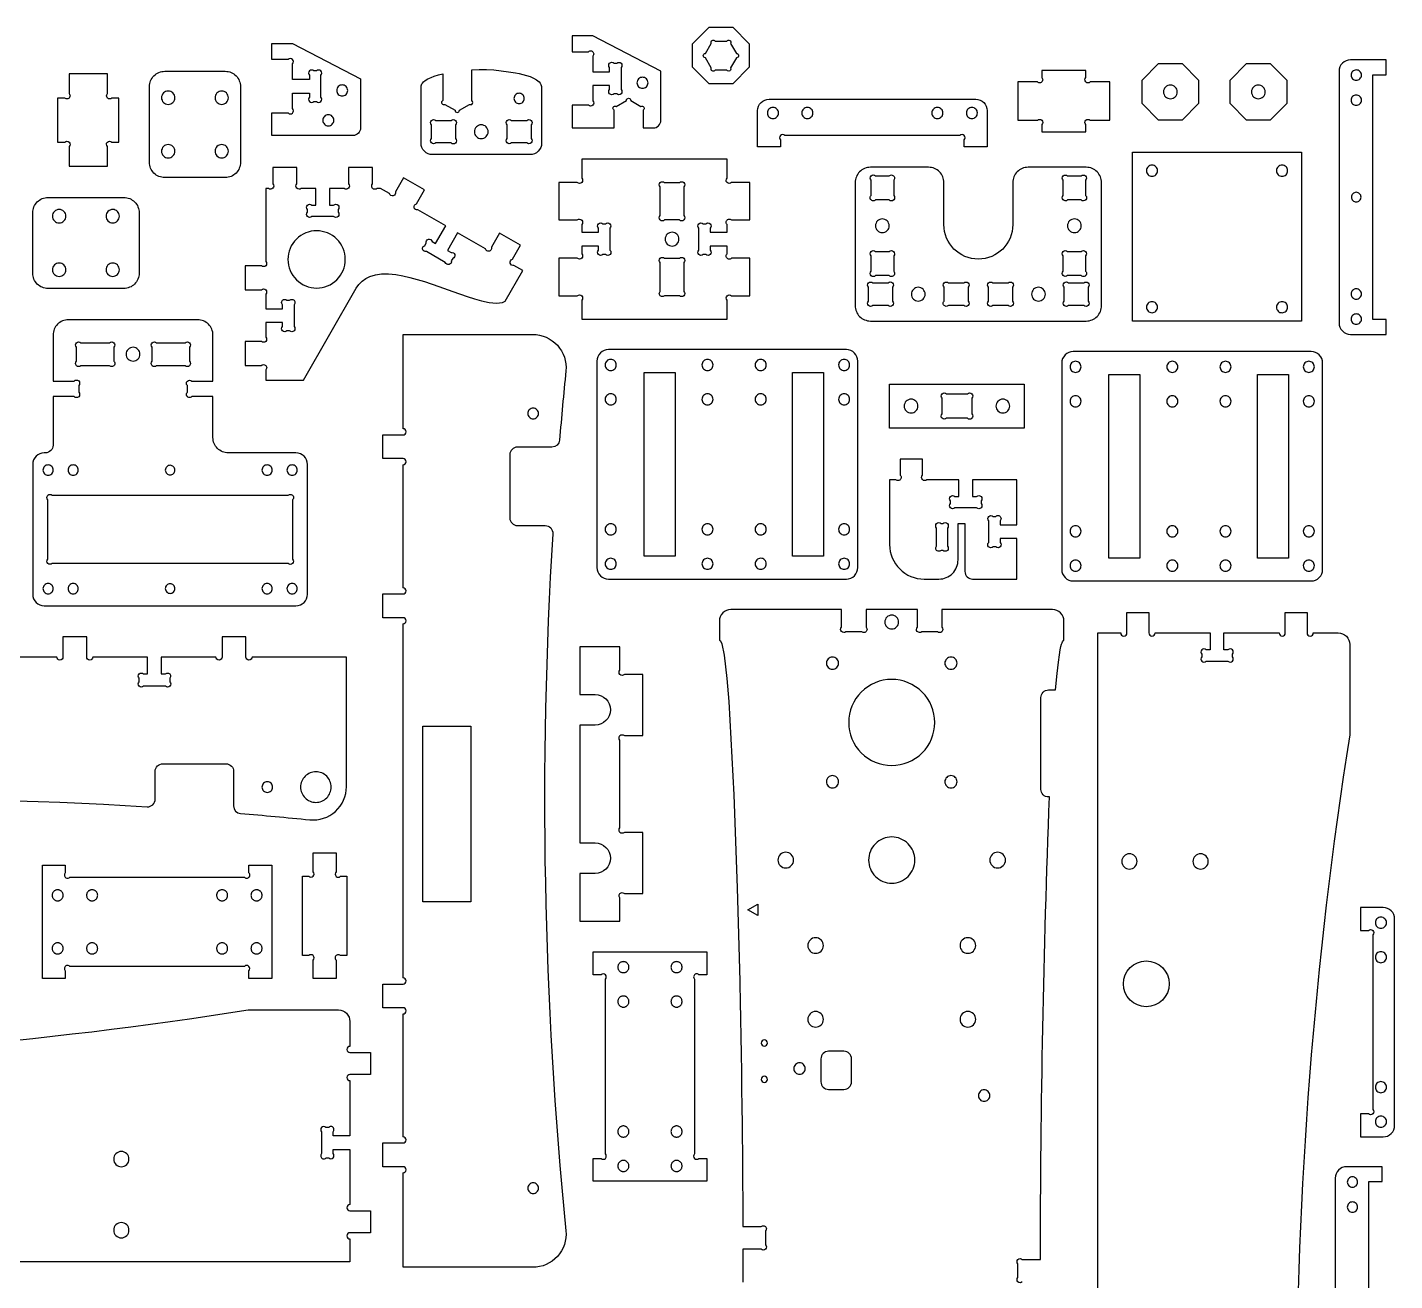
# Model space of a CAD drawing. Extents: x 0.3 to 37.3, y 0.3 to 23.3.
# Drawn here: x 21.72 to 35.79, y 10.03 to 22.93 of the extents above; entities that cross this region are included whole.
import ezdxf

# ---------------------------------------------------------------- set-up
doc = ezdxf.new("R2010")
doc.units = 0
doc.header["$MEASUREMENT"] = 0
doc.layers.get('0').update_dxf_attribs({"linetype": 'CONTINUOUS'})
doc.layers.add('LAYER_1', color=18, linetype='CONTINUOUS')

msp = doc.modelspace()

# ---------------------------------------------------------------- linework, layer by layer
at = {"color": 0}
msp.add_lwpolyline([(24.899, 14.431), (24.899, 14.234, 1), (24.945, 14.189), (25.01, 14.189), (25.01, 13.372), (24.945, 13.372, 1), (24.899, 13.327), (24.899, 13.136), (24.663, 13.136), (24.663, 13.327, 1), (24.618, 13.372), (24.553, 13.372), (24.553, 14.189), (24.618, 14.189, 1), (24.663, 14.234), (24.663, 14.431)], format="xyb", close=True, dxfattribs=at)
msp.add_circle((33.238, 13.082), 0.236)
at = {"layer": 'LAYER_1', "color": 0}
for points in [[(28.163, 21.895, 0.414214), (28.242, 21.974), (28.242, 22.478), (27.541, 22.844), (27.328, 22.844), (27.328, 22.679), (27.496, 22.679, -1), (27.541, 22.634), (27.541, 22.474), (27.714, 22.474), (27.714, 22.516, -1), (27.76, 22.561), (27.787, 22.561, -1), (27.832, 22.516), (27.832, 22.291, -1), (27.787, 22.246), (27.76, 22.246, -1), (27.714, 22.291), (27.714, 22.332), (27.541, 22.332), (27.541, 22.173, -1), (27.496, 22.128), (27.328, 22.128), (27.328, 21.895), (27.76, 21.895), (27.76, 22.078, -1), (27.782, 22.117), (27.887, 22.178, -1), (27.932, 22.178), (28.036, 22.117, -1), (28.059, 22.078), (28.059, 21.895)], [(29.02, 22.617), (28.959, 22.513, -1), (28.92, 22.49), (28.8, 22.49, -1), (28.761, 22.513), (28.7, 22.617, -1), (28.7, 22.662), (28.761, 22.766, -1), (28.8, 22.789), (28.92, 22.789, -1), (28.959, 22.766), (29.02, 22.662, -1)], [(25.073, 21.817), (24.238, 21.817), (24.238, 22.049), (24.405, 22.049, 1), (24.451, 22.094), (24.451, 22.254), (24.624, 22.254), (24.624, 22.212, 1), (24.669, 22.167), (24.697, 22.167, 1), (24.742, 22.212), (24.742, 22.437, 1), (24.697, 22.482), (24.669, 22.482, 1), (24.624, 22.437), (24.624, 22.395), (24.451, 22.395), (24.451, 22.555, 1), (24.405, 22.6), (24.238, 22.6), (24.238, 22.766), (24.451, 22.766), (25.151, 22.399), (25.151, 21.895, -0.414214)], [(35.34, 19.769), (35.706, 19.769), (35.706, 19.923), (35.569, 19.923), (35.569, 22.443), (35.706, 22.443), (35.706, 22.596), (35.34, 22.596, 0.414214), (35.222, 22.478), (35.222, 19.888, 0.414214)], [(22.033, 21.75), (22.106, 21.75, -1), (22.151, 21.704), (22.151, 21.502), (22.545, 21.502), (22.545, 21.704, -1), (22.59, 21.75), (22.663, 21.75), (22.663, 22.203), (22.59, 22.203, -1), (22.545, 22.248), (22.545, 22.451), (22.151, 22.451), (22.151, 22.248, -1), (22.106, 22.203), (22.033, 22.203)], [(23.136, 21.384, -0.414214), (22.978, 21.541), (22.978, 22.321, -0.414214), (23.136, 22.478), (23.309, 22.478), (23.584, 22.478), (23.758, 22.478, -0.414214), (23.915, 22.321), (23.915, 21.541, -0.414214), (23.758, 21.384), (23.584, 21.384), (23.309, 21.384)], [(25.891, 21.62, -0.414214), (25.773, 21.738), (25.773, 22.317), (25.774, 22.328), (25.777, 22.338), (25.782, 22.348), (25.788, 22.357), (25.8, 22.371), (25.815, 22.383), (25.844, 22.402), (25.876, 22.416), (25.908, 22.428), (25.952, 22.441), (25.996, 22.452), (25.996, 22.177, 1), (26.018, 22.138), (26.123, 22.078, 1), (26.168, 22.078), (26.272, 22.138, 1), (26.295, 22.177), (26.295, 22.494), (26.371, 22.497), (26.447, 22.496), (26.522, 22.492), (26.597, 22.484), (26.672, 22.474), (26.747, 22.461), (26.784, 22.454), (26.822, 22.446), (26.859, 22.436), (26.895, 22.423), (26.93, 22.408), (26.963, 22.389), (26.977, 22.38), (26.989, 22.369), (27, 22.357), (27.008, 22.343), (27.011, 22.333), (27.013, 22.322), (27.014, 22.317), (27.014, 21.738, -0.414214), (26.895, 21.62)], [(28.053, 22.417, 0.414214), (27.996, 22.36, 0.414214), (28.053, 22.303, 0.414214), (28.11, 22.36, 0.414214)], [(32.616, 21.856), (32.616, 21.929, -1), (32.661, 21.974), (32.864, 21.974), (32.864, 22.368), (32.661, 22.368, -1), (32.616, 22.413), (32.616, 22.486), (32.163, 22.486), (32.163, 22.413, -1), (32.118, 22.368), (31.915, 22.368), (31.915, 21.974), (32.118, 21.974, -1), (32.163, 21.929), (32.163, 21.856)], [(35.399, 22.492, 0.414214), (35.346, 22.439, 0.414214), (35.399, 22.386, 0.414214), (35.453, 22.439, 0.414214)], [(23.171, 22.275, 0.414214), (23.102, 22.206, 0.414214), (23.171, 22.138, 0.414214), (23.24, 22.206, 0.414214)], [(23.722, 22.275, 0.414214), (23.653, 22.206, 0.414214), (23.722, 22.138, 0.414214), (23.791, 22.206, 0.414214)], [(24.962, 22.338, 0.414214), (24.905, 22.281, 0.414214), (24.962, 22.224, 0.414214), (25.019, 22.281, 0.414214)], [(26.783, 22.252, 0.414214), (26.73, 22.199, 0.414214), (26.783, 22.145, 0.414214), (26.836, 22.199, 0.414214)], [(33.486, 22.336, 0.414214), (33.415, 22.266, 0.414214), (33.486, 22.195, 0.414214), (33.557, 22.266, 0.414214)], [(34.391, 22.336, 0.414214), (34.321, 22.266, 0.414214), (34.391, 22.195, 0.414214), (34.462, 22.266, 0.414214)], [(29.238, 22.073, -0.414214), (29.356, 22.191), (31.482, 22.191, -0.414214), (31.6, 22.073), (31.6, 21.699), (31.364, 21.699), (31.364, 21.771, 1), (31.319, 21.817), (29.519, 21.817, 1), (29.474, 21.771), (29.474, 21.699), (29.238, 21.699)], [(29.395, 22.106, 0.414214), (29.338, 22.049, 0.414214), (29.395, 21.992, 0.414214), (29.453, 22.049, 0.414214)], [(29.75, 22.106, 0.414214), (29.693, 22.049, 0.414214), (29.75, 21.992, 0.414214), (29.807, 22.049, 0.414214)], [(31.088, 22.106, 0.414214), (31.031, 22.049, 0.414214), (31.088, 21.992, 0.414214), (31.145, 22.049, 0.414214)], [(31.443, 22.106, 0.414214), (31.386, 22.049, 0.414214), (31.443, 21.992, 0.414214), (31.5, 22.049, 0.414214)], [(35.399, 22.234, 0.414214), (35.346, 22.181, 0.414214), (35.399, 22.128, 0.414214), (35.453, 22.181, 0.414214)], [(24.819, 22.031, 0.414214), (24.762, 21.974, 0.414214), (24.819, 21.917, 0.414214), (24.876, 21.974, 0.414214)], [(26.128, 21.927), (26.128, 21.785, -1), (26.082, 21.74), (25.925, 21.74, -1), (25.88, 21.785), (25.88, 21.927, -1), (25.925, 21.972), (26.082, 21.972, -1)], [(26.704, 21.972), (26.862, 21.972, -1), (26.907, 21.927), (26.907, 21.785, -1), (26.862, 21.74), (26.704, 21.74, -1), (26.659, 21.785), (26.659, 21.927, -1)], [(26.393, 21.927, 0.414214), (26.323, 21.856, 0.414214), (26.393, 21.785, 0.414214), (26.464, 21.856, 0.414214)], [(23.171, 21.724, 0.414214), (23.102, 21.655, 0.414214), (23.171, 21.586, 0.414214), (23.24, 21.655, 0.414214)], [(23.722, 21.724, 0.414214), (23.653, 21.655, 0.414214), (23.722, 21.586, 0.414214), (23.791, 21.655, 0.414214)], [(27.6, 20.821), (27.6, 20.862, -1), (27.645, 20.907), (27.673, 20.907, -1), (27.718, 20.862), (27.718, 20.638, -1), (27.673, 20.592), (27.645, 20.592, -1), (27.6, 20.638), (27.6, 20.679), (27.427, 20.679), (27.427, 20.598, -1), (27.382, 20.553), (27.191, 20.553), (27.191, 20.167), (27.382, 20.167, -1), (27.427, 20.122), (27.427, 19.927), (28.923, 19.927), (28.923, 20.122, -1), (28.968, 20.167), (29.159, 20.167), (29.159, 20.553), (28.968, 20.553, -1), (28.923, 20.598), (28.923, 20.679), (28.75, 20.679), (28.75, 20.638, -1), (28.704, 20.592), (28.677, 20.592, -1), (28.632, 20.638), (28.632, 20.862, -1), (28.677, 20.907), (28.704, 20.907, -1), (28.75, 20.862), (28.75, 20.821), (28.923, 20.821), (28.923, 20.901, -1), (28.968, 20.947), (29.159, 20.947), (29.159, 21.332), (28.968, 21.332, -1), (28.923, 21.378), (28.923, 21.573), (27.427, 21.573), (27.427, 21.378, -1), (27.382, 21.332), (27.191, 21.332), (27.191, 20.947), (27.382, 20.947, -1), (27.427, 20.901), (27.427, 20.821)], [(23.962, 19.449), (24.13, 19.449, -1), (24.175, 19.403), (24.175, 19.297), (24.565, 19.297), (25.107, 20.246), (25.133, 20.284), (25.166, 20.318), (25.204, 20.345), (25.246, 20.366), (25.305, 20.384), (25.367, 20.392), (25.44, 20.392), (25.513, 20.385), (25.586, 20.372), (25.657, 20.356), (25.808, 20.313), (25.957, 20.262), (26.102, 20.21), (26.248, 20.159), (26.322, 20.134), (26.397, 20.113), (26.473, 20.097), (26.551, 20.091), (26.582, 20.093), (26.612, 20.099), (26.639, 20.11), (26.822, 20.427), (26.73, 20.48, -1), (26.714, 20.542), (26.797, 20.687), (26.582, 20.811), (26.499, 20.666, -1), (26.437, 20.649), (26.15, 20.815), (26.046, 20.634), (26.082, 20.613, -1), (26.099, 20.552), (26.085, 20.528, -1), (26.023, 20.511), (25.829, 20.623, -1), (25.812, 20.685), (25.826, 20.709, -1), (25.888, 20.726), (25.923, 20.705), (26.028, 20.886), (25.741, 21.051, -1), (25.725, 21.113), (25.808, 21.258), (25.594, 21.382), (25.51, 21.237, -1), (25.448, 21.22), (25.356, 21.273), (25.321, 21.273, -1), (25.275, 21.319), (25.275, 21.486), (25.027, 21.486), (25.027, 21.319, -1), (24.982, 21.273), (24.832, 21.273), (24.832, 21.1), (24.874, 21.1, -1), (24.919, 21.055), (24.919, 21.027, -1), (24.874, 20.982), (24.649, 20.982, -1), (24.604, 21.027), (24.604, 21.055, -1), (24.649, 21.1), (24.691, 21.1), (24.691, 21.273), (24.541, 21.273, -1), (24.496, 21.319), (24.496, 21.486), (24.248, 21.486), (24.248, 21.319, -1), (24.203, 21.273), (24.175, 21.273), (24.175, 20.521, -1), (24.13, 20.476), (23.962, 20.476), (23.962, 20.228), (24.13, 20.228, -1), (24.175, 20.183), (24.175, 20.033), (24.348, 20.033), (24.348, 20.075, -1), (24.393, 20.12), (24.421, 20.12, -1), (24.466, 20.075), (24.466, 19.85, -1), (24.421, 19.805), (24.393, 19.805, -1), (24.348, 19.85), (24.348, 19.891), (24.175, 19.891), (24.175, 19.742, -1), (24.13, 19.697), (23.962, 19.697)], [(32.62, 21.49), (32.021, 21.49, 0.414214), (31.864, 21.332), (31.864, 20.899, -1), (31.155, 20.899), (31.155, 21.332, 0.414214), (30.998, 21.49), (30.399, 21.49, 0.414214), (30.242, 21.332), (30.242, 20.065, 0.414214), (30.399, 19.907), (32.62, 19.907, 0.414214), (32.777, 20.065), (32.777, 21.332, 0.414214)], [(30.405, 21.199), (30.405, 21.356, -1), (30.451, 21.401), (30.592, 21.401, -1), (30.638, 21.356), (30.638, 21.199, -1), (30.592, 21.153), (30.451, 21.153, -1)], [(32.382, 21.199), (32.382, 21.356, -1), (32.427, 21.401), (32.569, 21.401, -1), (32.614, 21.356), (32.614, 21.199, -1), (32.569, 21.153), (32.427, 21.153, -1)], [(33.297, 21.512, 0.414214), (33.24, 21.454, 0.414214), (33.297, 21.397, 0.414214), (33.354, 21.454, 0.414214)], [(34.636, 21.512, 0.414214), (34.578, 21.454, 0.414214), (34.636, 21.397, 0.414214), (34.693, 21.454, 0.414214)], [(28.434, 20.947), (28.28, 20.947, -1), (28.235, 20.992), (28.235, 21.287, -1), (28.28, 21.332), (28.434, 21.332, -1), (28.479, 21.287), (28.479, 20.992, -1)], [(22.872, 20.399, -0.414214), (22.714, 20.242), (21.935, 20.242, -0.414214), (21.777, 20.399), (21.777, 20.573), (21.777, 20.848), (21.777, 21.021, -0.414214), (21.935, 21.179), (22.714, 21.179, -0.414214), (22.872, 21.021), (22.872, 20.848), (22.872, 20.573)], [(35.399, 21.232, 0.414214), (35.35, 21.183, 0.414214), (35.399, 21.134, 0.414214), (35.449, 21.183, 0.414214)], [(21.98, 20.986, 0.414214), (22.049, 20.917, 0.414214), (22.118, 20.986, 0.414214), (22.049, 21.055, 0.414214)], [(22.531, 20.986, 0.414214), (22.6, 20.917, 0.414214), (22.669, 20.986, 0.414214), (22.6, 21.055, 0.414214)], [(24.699, 20.836, 0.414214), (24.403, 20.541, 0.414214), (24.699, 20.246, 0.414214), (24.994, 20.541, 0.414214)], [(30.521, 20.817, 0.414214), (30.592, 20.888, 0.414214), (30.521, 20.958, 0.414214), (30.451, 20.888, 0.414214)], [(32.498, 20.817, 0.414214), (32.569, 20.888, 0.414214), (32.498, 20.958, 0.414214), (32.427, 20.888, 0.414214)], [(28.357, 20.821, 0.414214), (28.286, 20.75, 0.414214), (28.357, 20.679, 0.414214), (28.428, 20.75, 0.414214)], [(28.479, 20.508), (28.479, 20.212, -1), (28.434, 20.167), (28.28, 20.167, -1), (28.235, 20.212), (28.235, 20.508, -1), (28.28, 20.553), (28.434, 20.553, -1)], [(30.405, 20.419), (30.405, 20.577, -1), (30.451, 20.622), (30.592, 20.622, -1), (30.638, 20.577), (30.638, 20.419, -1), (30.592, 20.374), (30.451, 20.374, -1)], [(32.614, 20.577), (32.614, 20.419, -1), (32.569, 20.374), (32.427, 20.374, -1), (32.382, 20.419), (32.382, 20.577, -1), (32.427, 20.622), (32.569, 20.622, -1)], [(21.98, 20.435, 0.414214), (22.049, 20.366, 0.414214), (22.118, 20.435, 0.414214), (22.049, 20.504, 0.414214)], [(22.531, 20.435, 0.414214), (22.6, 20.366, 0.414214), (22.669, 20.435, 0.414214), (22.6, 20.504, 0.414214)], [(30.58, 20.067), (30.423, 20.067, -1), (30.378, 20.112), (30.378, 20.254, -1), (30.423, 20.299), (30.58, 20.299, -1), (30.626, 20.254), (30.626, 20.112, -1)], [(31.157, 20.112), (31.157, 20.254, -1), (31.202, 20.299), (31.36, 20.299, -1), (31.405, 20.254), (31.405, 20.112, -1), (31.36, 20.067), (31.202, 20.067, -1)], [(31.614, 20.112), (31.614, 20.254, -1), (31.659, 20.299), (31.817, 20.299, -1), (31.862, 20.254), (31.862, 20.112, -1), (31.817, 20.067), (31.659, 20.067, -1)], [(32.641, 20.254), (32.641, 20.112, -1), (32.596, 20.067), (32.439, 20.067, -1), (32.393, 20.112), (32.393, 20.254, -1), (32.439, 20.299), (32.596, 20.299, -1)], [(30.891, 20.112, 0.414214), (30.962, 20.183, 0.414214), (30.891, 20.254, 0.414214), (30.821, 20.183, 0.414214)], [(32.128, 20.112, 0.414214), (32.199, 20.183, 0.414214), (32.128, 20.254, 0.414214), (32.057, 20.183, 0.414214)], [(35.399, 20.238, 0.414214), (35.346, 20.185, 0.414214), (35.399, 20.132, 0.414214), (35.453, 20.185, 0.414214)], [(33.297, 20.106, 0.414214), (33.24, 20.049, 0.414214), (33.297, 19.992, 0.414214), (33.354, 20.049, 0.414214)], [(34.636, 20.106, 0.414214), (34.578, 20.049, 0.414214), (34.636, 19.992, 0.414214), (34.693, 20.049, 0.414214)], [(24.604, 17.092), (24.604, 18.431, 0.414214), (24.486, 18.549), (23.789, 18.549, -0.414214), (23.632, 18.706), (23.632, 19.128), (23.413, 19.128, -1), (23.368, 19.173), (23.368, 19.244, -1), (23.413, 19.289), (23.632, 19.289), (23.632, 19.762, 0.414214), (23.474, 19.919), (22.143, 19.919, 0.414214), (21.986, 19.762), (21.986, 19.289), (22.204, 19.289, -1), (22.25, 19.244), (22.25, 19.173, -1), (22.204, 19.128), (21.986, 19.128), (21.986, 18.628, -0.414214), (21.907, 18.549), (21.895, 18.549, 0.414214), (21.777, 18.431), (21.777, 17.092, 0.414214), (21.895, 16.974), (24.486, 16.974, 0.414214)], [(35.399, 19.98, 0.414214), (35.346, 19.927, 0.414214), (35.399, 19.874, 0.414214), (35.453, 19.927, 0.414214)], [(27.264, 10.539, -0.443448), (26.923, 10.163), (25.588, 10.163), (25.588, 11.135, 1), (25.588, 11.199), (25.38, 11.199), (25.38, 11.443), (25.588, 11.443, 1), (25.588, 11.507), (25.588, 12.772, 1), (25.588, 12.836), (25.38, 12.836), (25.38, 13.08), (25.588, 13.08, 1), (25.588, 13.144), (25.588, 16.788, 1), (25.588, 16.852), (25.38, 16.852), (25.38, 17.096), (25.588, 17.096, 1), (25.588, 17.16), (25.588, 18.426, 1), (25.588, 18.49), (25.38, 18.49), (25.38, 18.734), (25.588, 18.734, 1), (25.588, 18.798), (25.588, 19.769), (26.923, 19.769, -0.443448), (27.264, 19.393, 0.003987), (27.199, 18.68, -0.390157), (27.12, 18.608), (26.766, 18.608, 0.414214), (26.687, 18.529), (26.687, 17.88, 0.414214), (26.766, 17.801), (27.051, 17.801, -0.43229), (27.129, 17.717, 0.040045)], [(22.567, 19.447), (22.271, 19.447, -1), (22.226, 19.492), (22.226, 19.638, -1), (22.271, 19.683), (22.567, 19.683, -1), (22.612, 19.638), (22.612, 19.492, -1)], [(22.738, 19.565, 0.414214), (22.809, 19.494, 0.414214), (22.88, 19.565, 0.414214), (22.809, 19.636, 0.414214)], [(23.346, 19.447), (23.051, 19.447, -1), (23.006, 19.492), (23.006, 19.638, -1), (23.051, 19.683), (23.346, 19.683, -1), (23.391, 19.638), (23.391, 19.492, -1)], [(30.269, 17.368), (30.269, 19.494, 0.414214), (30.151, 19.612), (27.703, 19.612, 0.414214), (27.584, 19.494), (27.584, 17.368, 0.414214), (27.703, 17.25), (30.151, 17.25, 0.414214)], [(35.053, 17.348), (35.053, 19.474, 0.414214), (34.935, 19.592), (32.486, 19.592, 0.414214), (32.368, 19.474), (32.368, 17.348, 0.414214), (32.486, 17.23), (34.935, 17.23, 0.414214)], [(27.669, 19.454, 0.414214), (27.726, 19.397, 0.414214), (27.783, 19.454, 0.414214), (27.726, 19.512, 0.414214)], [(28.665, 19.454, 0.414214), (28.722, 19.397, 0.414214), (28.779, 19.454, 0.414214), (28.722, 19.512, 0.414214)], [(29.212, 19.454, 0.414214), (29.269, 19.397, 0.414214), (29.327, 19.454, 0.414214), (29.269, 19.512, 0.414214)], [(30.071, 19.454, 0.414214), (30.128, 19.397, 0.414214), (30.185, 19.454, 0.414214), (30.128, 19.512, 0.414214)], [(32.453, 19.435, 0.414214), (32.51, 19.378, 0.414214), (32.567, 19.435, 0.414214), (32.51, 19.492, 0.414214)], [(33.449, 19.435, 0.414214), (33.506, 19.378, 0.414214), (33.563, 19.435, 0.414214), (33.506, 19.492, 0.414214)], [(33.996, 19.435, 0.414214), (34.053, 19.378, 0.414214), (34.11, 19.435, 0.414214), (34.053, 19.492, 0.414214)], [(34.854, 19.435, 0.414214), (34.911, 19.378, 0.414214), (34.968, 19.435, 0.414214), (34.911, 19.492, 0.414214)], [(27.669, 19.1, 0.414214), (27.726, 19.043, 0.414214), (27.783, 19.1, 0.414214), (27.726, 19.157, 0.414214)], [(28.665, 19.1, 0.414214), (28.722, 19.043, 0.414214), (28.779, 19.1, 0.414214), (28.722, 19.157, 0.414214)], [(29.212, 19.1, 0.414214), (29.269, 19.043, 0.414214), (29.327, 19.1, 0.414214), (29.269, 19.157, 0.414214)], [(30.071, 19.1, 0.414214), (30.128, 19.043, 0.414214), (30.185, 19.1, 0.414214), (30.128, 19.157, 0.414214)], [(31.443, 19.112), (31.443, 18.951, -1), (31.397, 18.905), (31.181, 18.905, -1), (31.136, 18.951), (31.136, 19.112, -1), (31.181, 19.157), (31.397, 19.157, -1)], [(26.872, 18.954, 0.414214), (26.927, 18.899, 0.414214), (26.982, 18.954, 0.414214), (26.927, 19.01, 0.414214)], [(30.746, 19.031, 0.414214), (30.817, 18.96, 0.414214), (30.888, 19.031, 0.414214), (30.817, 19.102, 0.414214)], [(31.691, 19.031, 0.414214), (31.762, 18.96, 0.414214), (31.832, 19.031, 0.414214), (31.762, 19.102, 0.414214)], [(32.453, 19.08, 0.414214), (32.51, 19.023, 0.414214), (32.567, 19.08, 0.414214), (32.51, 19.138, 0.414214)], [(33.449, 19.08, 0.414214), (33.506, 19.023, 0.414214), (33.563, 19.08, 0.414214), (33.506, 19.138, 0.414214)], [(33.996, 19.08, 0.414214), (34.053, 19.023, 0.414214), (34.11, 19.08, 0.414214), (34.053, 19.138, 0.414214)], [(34.854, 19.08, 0.414214), (34.911, 19.023, 0.414214), (34.968, 19.08, 0.414214), (34.911, 19.138, 0.414214)], [(31.309, 18.273), (30.98, 18.273, -1), (30.935, 18.319), (30.935, 18.486), (30.706, 18.486), (30.706, 18.319, -1), (30.661, 18.273), (30.596, 18.273), (30.596, 17.604, 0.414214), (30.951, 17.25), (31.104, 17.25, 0.414214), (31.301, 17.447), (31.301, 17.821), (31.372, 17.821), (31.372, 17.328, 0.414214), (31.451, 17.25), (31.907, 17.25), (31.907, 17.667), (31.734, 17.667), (31.734, 17.626, -1), (31.689, 17.58), (31.661, 17.58, -1), (31.616, 17.626), (31.616, 17.85, -1), (31.661, 17.895), (31.689, 17.895, -1), (31.734, 17.85), (31.734, 17.809), (31.907, 17.809), (31.907, 18.273), (31.451, 18.273), (31.451, 18.1), (31.492, 18.1, -1), (31.537, 18.055), (31.537, 18.027, -1), (31.492, 17.982), (31.267, 17.982, -1), (31.222, 18.027), (31.222, 18.055, -1), (31.267, 18.1), (31.309, 18.1)], [(21.882, 18.372, 0.414214), (21.935, 18.319, 0.414214), (21.988, 18.372, 0.414214), (21.935, 18.425, 0.414214)], [(22.14, 18.372, 0.414214), (22.193, 18.319, 0.414214), (22.246, 18.372, 0.414214), (22.193, 18.425, 0.414214)], [(23.141, 18.372, 0.414214), (23.191, 18.323, 0.414214), (23.24, 18.372, 0.414214), (23.191, 18.421, 0.414214)], [(24.136, 18.372, 0.414214), (24.189, 18.319, 0.414214), (24.242, 18.372, 0.414214), (24.189, 18.425, 0.414214)], [(24.393, 18.372, 0.414214), (24.447, 18.319, 0.414214), (24.5, 18.372, 0.414214), (24.447, 18.425, 0.414214)], [(24.405, 17.411), (21.976, 17.411, -1), (21.931, 17.456), (21.931, 18.067, -1), (21.976, 18.112), (24.405, 18.112, -1), (24.451, 18.067), (24.451, 17.456, -1)], [(27.669, 17.762, 0.414214), (27.726, 17.704, 0.414214), (27.783, 17.762, 0.414214), (27.726, 17.819, 0.414214)], [(28.665, 17.762, 0.414214), (28.722, 17.704, 0.414214), (28.779, 17.762, 0.414214), (28.722, 17.819, 0.414214)], [(29.212, 17.762, 0.414214), (29.269, 17.704, 0.414214), (29.327, 17.762, 0.414214), (29.269, 17.819, 0.414214)], [(30.071, 17.762, 0.414214), (30.128, 17.704, 0.414214), (30.185, 17.762, 0.414214), (30.128, 17.819, 0.414214)], [(31.191, 17.775), (31.191, 17.59, -1), (31.145, 17.545), (31.126, 17.545, -1), (31.08, 17.59), (31.08, 17.775, -1), (31.126, 17.821), (31.145, 17.821, -1)], [(32.453, 17.742, 0.414214), (32.51, 17.685, 0.414214), (32.567, 17.742, 0.414214), (32.51, 17.799, 0.414214)], [(33.449, 17.742, 0.414214), (33.506, 17.685, 0.414214), (33.563, 17.742, 0.414214), (33.506, 17.799, 0.414214)], [(33.996, 17.742, 0.414214), (34.053, 17.685, 0.414214), (34.11, 17.742, 0.414214), (34.053, 17.799, 0.414214)], [(34.854, 17.742, 0.414214), (34.911, 17.685, 0.414214), (34.968, 17.742, 0.414214), (34.911, 17.799, 0.414214)], [(27.669, 17.407, 0.414214), (27.726, 17.35, 0.414214), (27.783, 17.407, 0.414214), (27.726, 17.464, 0.414214)], [(28.665, 17.407, 0.414214), (28.722, 17.35, 0.414214), (28.779, 17.407, 0.414214), (28.722, 17.464, 0.414214)], [(29.212, 17.407, 0.414214), (29.269, 17.35, 0.414214), (29.327, 17.407, 0.414214), (29.269, 17.464, 0.414214)], [(30.071, 17.407, 0.414214), (30.128, 17.35, 0.414214), (30.185, 17.407, 0.414214), (30.128, 17.464, 0.414214)], [(32.453, 17.388, 0.414214), (32.51, 17.33, 0.414214), (32.567, 17.388, 0.414214), (32.51, 17.445, 0.414214)], [(33.449, 17.388, 0.414214), (33.506, 17.33, 0.414214), (33.563, 17.388, 0.414214), (33.506, 17.445, 0.414214)], [(33.996, 17.388, 0.414214), (34.053, 17.33, 0.414214), (34.11, 17.388, 0.414214), (34.053, 17.445, 0.414214)], [(34.854, 17.388, 0.414214), (34.911, 17.33, 0.414214), (34.968, 17.388, 0.414214), (34.911, 17.445, 0.414214)], [(21.882, 17.151, 0.414214), (21.935, 17.098, 0.414214), (21.988, 17.151, 0.414214), (21.935, 17.204, 0.414214)], [(22.14, 17.151, 0.414214), (22.193, 17.098, 0.414214), (22.246, 17.151, 0.414214), (22.193, 17.204, 0.414214)], [(23.141, 17.151, 0.414214), (23.191, 17.102, 0.414214), (23.24, 17.151, 0.414214), (23.191, 17.201, 0.414214)], [(24.136, 17.151, 0.414214), (24.189, 17.098, 0.414214), (24.242, 17.151, 0.414214), (24.189, 17.204, 0.414214)], [(24.393, 17.151, 0.414214), (24.447, 17.098, 0.414214), (24.5, 17.151, 0.414214), (24.447, 17.204, 0.414214)], [(30.689, 16.807, 0.414214), (30.618, 16.878, 0.414214), (30.547, 16.807, 0.414214), (30.618, 16.736, 0.414214)], [(27.407, 13.726), (27.821, 13.726), (27.821, 13.966, -1), (27.866, 14.012), (28.057, 14.012), (28.057, 14.641), (27.866, 14.641, -1), (27.821, 14.687), (27.821, 15.592, -1), (27.866, 15.638), (28.057, 15.638), (28.057, 16.267), (27.866, 16.267, -1), (27.821, 16.313), (27.821, 16.553), (27.407, 16.553), (27.407, 16.061), (27.565, 16.061, -1), (27.565, 15.746), (27.407, 15.746), (27.407, 14.533), (27.565, 14.533, -1), (27.565, 14.218), (27.407, 14.218)], [(30.071, 16.384, 0.414214), (30.008, 16.447, 0.414214), (29.945, 16.384, 0.414214), (30.008, 16.321, 0.414214)], [(31.291, 16.384, 0.414214), (31.228, 16.447, 0.414214), (31.165, 16.384, 0.414214), (31.228, 16.321, 0.414214)], [(31.061, 15.773, 0.414214), (30.618, 16.216, 0.414214), (30.175, 15.773, 0.414214), (30.618, 15.33, 0.414214)], [(24.691, 15.265, 0.414214), (24.533, 15.108, 0.414214), (24.691, 14.95, 0.414214), (24.848, 15.108, 0.414214)], [(30.071, 15.163, 0.414214), (30.008, 15.226, 0.414214), (29.945, 15.163, 0.414214), (30.008, 15.1, 0.414214)], [(31.291, 15.163, 0.414214), (31.228, 15.226, 0.414214), (31.165, 15.163, 0.414214), (31.228, 15.1, 0.414214)], [(24.191, 15.163, 0.414214), (24.136, 15.108, 0.414214), (24.191, 15.053, 0.414214), (24.246, 15.108, 0.414214)], [(30.856, 14.356, 0.414214), (30.618, 14.594, 0.414214), (30.38, 14.356, 0.414214), (30.618, 14.118, 0.414214)], [(29.608, 14.356, 0.414214), (29.527, 14.437, 0.414214), (29.447, 14.356, 0.414214), (29.527, 14.275, 0.414214)], [(31.789, 14.356, 0.414214), (31.708, 14.437, 0.414214), (31.628, 14.356, 0.414214), (31.708, 14.275, 0.414214)], [(32.986, 14.342, 0.414214), (33.065, 14.264, 0.414214), (33.143, 14.342, 0.414214), (33.065, 14.421, 0.414214)], [(33.718, 14.342, 0.414214), (33.797, 14.264, 0.414214), (33.876, 14.342, 0.414214), (33.797, 14.421, 0.414214)], [(22.112, 14.305), (22.112, 14.224, 1), (22.157, 14.179), (23.956, 14.179, 1), (24.002, 14.224), (24.002, 14.305), (24.238, 14.305), (24.238, 13.136), (24.002, 13.136), (24.002, 13.216, 1), (23.956, 13.262), (22.157, 13.262, 1), (22.112, 13.216), (22.112, 13.136), (21.876, 13.136), (21.876, 14.305)], [(35.794, 11.624), (35.794, 13.75, 0.414214), (35.676, 13.868), (35.444, 13.868), (35.444, 13.632), (35.525, 13.632, -1), (35.57, 13.587), (35.57, 11.787, -1), (35.525, 11.742), (35.444, 11.742), (35.444, 11.506), (35.676, 11.506, 0.414214)], [(35.596, 13.711, 0.414214), (35.653, 13.654, 0.414214), (35.71, 13.711, 0.414214), (35.653, 13.768, 0.414214)], [(29.915, 13.476, 0.414214), (29.834, 13.557, 0.414214), (29.754, 13.476, 0.414214), (29.834, 13.396, 0.414214)], [(31.482, 13.476, 0.414214), (31.401, 13.557, 0.414214), (31.321, 13.476, 0.414214), (31.401, 13.396, 0.414214)], [(27.545, 11.285), (27.626, 11.285, 1), (27.671, 11.33), (27.671, 13.13, 1), (27.626, 13.175), (27.545, 13.175), (27.545, 13.411), (28.714, 13.411), (28.714, 13.175), (28.634, 13.175, 1), (28.588, 13.13), (28.588, 11.33, 1), (28.634, 11.285), (28.714, 11.285), (28.714, 11.049), (27.545, 11.049)], [(35.596, 13.356, 0.414214), (35.653, 13.299, 0.414214), (35.71, 13.356, 0.414214), (35.653, 13.413, 0.414214)], [(29.915, 12.716, 0.414214), (29.834, 12.797, 0.414214), (29.754, 12.716, 0.414214), (29.834, 12.636, 0.414214)], [(31.482, 12.716, 0.414214), (31.401, 12.797, 0.414214), (31.321, 12.716, 0.414214), (31.401, 12.636, 0.414214)], [(29.338, 12.472, 0.414214), (29.307, 12.504, 0.414214), (29.275, 12.472, 0.414214), (29.307, 12.441, 0.414214)], [(29.968, 12.388, 0.414214), (29.89, 12.309), (29.89, 12.073, 0.414214), (29.968, 11.994), (30.126, 11.994, 0.414214), (30.204, 12.073), (30.204, 12.309, 0.414214), (30.126, 12.388)], [(29.728, 12.209, 0.414214), (29.669, 12.268, 0.414214), (29.61, 12.209, 0.414214), (29.669, 12.15, 0.414214)], [(29.338, 12.098, 0.414214), (29.307, 12.13, 0.414214), (29.275, 12.098, 0.414214), (29.307, 12.067, 0.414214)], [(31.628, 11.931, 0.414214), (31.569, 11.99, 0.414214), (31.51, 11.931, 0.414214), (31.569, 11.872, 0.414214)], [(35.596, 12.018, 0.414214), (35.653, 11.961, 0.414214), (35.71, 12.018, 0.414214), (35.653, 12.075, 0.414214)], [(35.596, 11.663, 0.414214), (35.653, 11.606, 0.414214), (35.71, 11.663, 0.414214), (35.653, 11.72, 0.414214)], [(22.689, 11.199, 0.414214), (22.767, 11.277, 0.414214), (22.689, 11.356, 0.414214), (22.61, 11.277, 0.414214)], [(35.301, 8.372), (35.667, 8.372), (35.667, 8.525), (35.529, 8.525), (35.529, 11.045), (35.667, 11.045), (35.667, 11.199), (35.301, 11.199, 0.414214), (35.183, 11.08), (35.183, 8.49, 0.414214)], [(26.872, 10.978, 0.414214), (26.927, 10.923, 0.414214), (26.982, 10.978, 0.414214), (26.927, 11.033, 0.414214)], [(35.36, 11.094, 0.414214), (35.307, 11.041, 0.414214), (35.36, 10.988, 0.414214), (35.413, 11.041, 0.414214)], [(35.36, 10.836, 0.414214), (35.307, 10.783, 0.414214), (35.36, 10.73, 0.414214), (35.413, 10.783, 0.414214)], [(22.689, 10.466, 0.414214), (22.767, 10.545, 0.414214), (22.689, 10.624, 0.414214), (22.61, 10.545, 0.414214)]]:
    msp.add_lwpolyline(points, format="xyb", close=True, dxfattribs=at)
for points in [[(28.981, 22.348), (28.739, 22.348), (28.569, 22.519), (28.569, 22.76), (28.739, 22.931), (28.981, 22.931), (29.151, 22.76), (29.151, 22.519)], [(33.607, 21.974), (33.365, 21.974), (33.195, 22.145), (33.195, 22.386), (33.365, 22.557), (33.607, 22.557), (33.777, 22.386), (33.777, 22.145)], [(34.512, 21.974), (34.271, 21.974), (34.1, 22.145), (34.1, 22.386), (34.271, 22.557), (34.512, 22.557), (34.683, 22.386), (34.683, 22.145)], [(34.836, 21.647), (34.836, 19.907), (33.096, 19.907), (33.096, 21.647)], [(28.39, 17.486), (28.071, 17.486), (28.071, 19.376), (28.39, 19.376)], [(29.917, 17.486), (29.598, 17.486), (29.598, 19.376), (29.917, 19.376)], [(33.173, 17.466), (32.854, 17.466), (32.854, 19.356), (33.173, 19.356)], [(34.701, 17.466), (34.382, 17.466), (34.382, 19.356), (34.701, 19.356)], [(30.596, 19.258), (31.982, 19.258), (31.982, 18.805), (30.596, 18.805)], [(26.285, 13.927), (25.793, 13.927), (25.793, 15.734), (26.285, 15.734)], [(22.033, 14.051), (22.027, 14.051), (22.022, 14.05), (22.016, 14.048), (22.011, 14.046), (22.006, 14.044), (22.001, 14.041), (21.997, 14.038), (21.993, 14.034), (21.989, 14.03), (21.986, 14.026), (21.983, 14.021), (21.981, 14.016), (21.979, 14.011), (21.977, 14.005), (21.976, 14), (21.976, 13.994), (21.976, 13.988), (21.977, 13.982), (21.979, 13.977), (21.981, 13.972), (21.983, 13.967), (21.986, 13.962), (21.989, 13.958), (21.993, 13.953), (21.997, 13.95), (22.001, 13.947), (22.006, 13.944), (22.011, 13.941), (22.016, 13.939), (22.022, 13.938), (22.027, 13.937), (22.033, 13.937), (22.039, 13.937), (22.045, 13.938), (22.05, 13.939), (22.055, 13.941), (22.06, 13.944), (22.065, 13.947), (22.07, 13.95), (22.074, 13.953), (22.077, 13.958), (22.081, 13.962), (22.083, 13.967), (22.086, 13.972), (22.088, 13.977), (22.089, 13.982), (22.09, 13.988), (22.09, 13.994), (22.09, 14), (22.089, 14.005), (22.088, 14.011), (22.086, 14.016), (22.083, 14.021), (22.081, 14.026), (22.077, 14.03), (22.074, 14.034), (22.07, 14.038), (22.065, 14.041), (22.06, 14.044), (22.055, 14.046), (22.05, 14.048), (22.045, 14.05), (22.039, 14.051)], [(22.388, 14.051), (22.382, 14.051), (22.376, 14.05), (22.371, 14.048), (22.365, 14.046), (22.36, 14.044), (22.356, 14.041), (22.351, 14.038), (22.347, 14.034), (22.343, 14.03), (22.34, 14.026), (22.337, 14.021), (22.335, 14.016), (22.333, 14.011), (22.332, 14.005), (22.331, 14), (22.33, 13.994), (22.331, 13.988), (22.332, 13.982), (22.333, 13.977), (22.335, 13.972), (22.337, 13.967), (22.34, 13.962), (22.343, 13.958), (22.347, 13.953), (22.351, 13.95), (22.356, 13.947), (22.36, 13.944), (22.365, 13.941), (22.371, 13.939), (22.376, 13.938), (22.382, 13.937), (22.388, 13.937), (22.393, 13.937), (22.399, 13.938), (22.405, 13.939), (22.41, 13.941), (22.415, 13.944), (22.419, 13.947), (22.424, 13.95), (22.428, 13.953), (22.432, 13.958), (22.435, 13.962), (22.438, 13.967), (22.44, 13.972), (22.442, 13.977), (22.443, 13.982), (22.444, 13.988), (22.445, 13.994), (22.444, 14), (22.443, 14.005), (22.442, 14.011), (22.44, 14.016), (22.438, 14.021), (22.435, 14.026), (22.432, 14.03), (22.428, 14.034), (22.424, 14.038), (22.419, 14.041), (22.415, 14.044), (22.41, 14.046), (22.405, 14.048), (22.399, 14.05), (22.393, 14.051)], [(23.726, 14.051), (23.72, 14.051), (23.715, 14.05), (23.709, 14.048), (23.704, 14.046), (23.699, 14.044), (23.694, 14.041), (23.69, 14.038), (23.686, 14.034), (23.682, 14.03), (23.679, 14.026), (23.676, 14.021), (23.674, 14.016), (23.672, 14.011), (23.67, 14.005), (23.669, 14), (23.669, 13.994), (23.669, 13.988), (23.67, 13.982), (23.672, 13.977), (23.674, 13.972), (23.676, 13.967), (23.679, 13.962), (23.682, 13.958), (23.686, 13.953), (23.69, 13.95), (23.694, 13.947), (23.699, 13.944), (23.704, 13.941), (23.709, 13.939), (23.715, 13.938), (23.72, 13.937), (23.726, 13.937), (23.732, 13.937), (23.738, 13.938), (23.743, 13.939), (23.748, 13.941), (23.753, 13.944), (23.758, 13.947), (23.762, 13.95), (23.766, 13.953), (23.77, 13.958), (23.773, 13.962), (23.776, 13.967), (23.779, 13.972), (23.781, 13.977), (23.782, 13.982), (23.783, 13.988), (23.783, 13.994), (23.783, 14), (23.782, 14.005), (23.781, 14.011), (23.779, 14.016), (23.776, 14.021), (23.773, 14.026), (23.77, 14.03), (23.766, 14.034), (23.762, 14.038), (23.758, 14.041), (23.753, 14.044), (23.748, 14.046), (23.743, 14.048), (23.738, 14.05), (23.732, 14.051)], [(24.08, 14.051), (24.075, 14.051), (24.069, 14.05), (24.063, 14.048), (24.058, 14.046), (24.053, 14.044), (24.049, 14.041), (24.044, 14.038), (24.04, 14.034), (24.036, 14.03), (24.033, 14.026), (24.03, 14.021), (24.028, 14.016), (24.026, 14.011), (24.025, 14.005), (24.024, 14), (24.023, 13.994), (24.024, 13.988), (24.025, 13.982), (24.026, 13.977), (24.028, 13.972), (24.03, 13.967), (24.033, 13.962), (24.036, 13.958), (24.04, 13.953), (24.044, 13.95), (24.049, 13.947), (24.053, 13.944), (24.058, 13.941), (24.063, 13.939), (24.069, 13.938), (24.075, 13.937), (24.08, 13.937), (24.086, 13.937), (24.092, 13.938), (24.097, 13.939), (24.103, 13.941), (24.108, 13.944), (24.112, 13.947), (24.117, 13.95), (24.121, 13.953), (24.125, 13.958), (24.128, 13.962), (24.131, 13.967), (24.133, 13.972), (24.135, 13.977), (24.136, 13.982), (24.137, 13.988), (24.138, 13.994), (24.137, 14), (24.136, 14.005), (24.135, 14.011), (24.133, 14.016), (24.131, 14.021), (24.128, 14.026), (24.125, 14.03), (24.121, 14.034), (24.117, 14.038), (24.112, 14.041), (24.108, 14.044), (24.103, 14.046), (24.097, 14.048), (24.092, 14.05), (24.086, 14.051)], [(29.138, 13.844), (29.24, 13.903), (29.24, 13.785)], [(22.033, 13.504), (22.027, 13.503), (22.022, 13.503), (22.016, 13.501), (22.011, 13.499), (22.006, 13.497), (22.001, 13.494), (21.997, 13.491), (21.993, 13.487), (21.989, 13.483), (21.986, 13.479), (21.983, 13.474), (21.981, 13.469), (21.979, 13.464), (21.977, 13.458), (21.976, 13.452), (21.976, 13.447), (21.976, 13.441), (21.977, 13.435), (21.979, 13.43), (21.981, 13.424), (21.983, 13.419), (21.986, 13.415), (21.989, 13.41), (21.993, 13.406), (21.997, 13.403), (22.001, 13.399), (22.006, 13.396), (22.011, 13.394), (22.016, 13.392), (22.022, 13.391), (22.027, 13.39), (22.033, 13.39), (22.039, 13.39), (22.045, 13.391), (22.05, 13.392), (22.055, 13.394), (22.06, 13.396), (22.065, 13.399), (22.07, 13.403), (22.074, 13.406), (22.077, 13.41), (22.081, 13.415), (22.083, 13.419), (22.086, 13.424), (22.088, 13.43), (22.089, 13.435), (22.09, 13.441), (22.09, 13.447), (22.09, 13.452), (22.089, 13.458), (22.088, 13.464), (22.086, 13.469), (22.083, 13.474), (22.081, 13.479), (22.077, 13.483), (22.074, 13.487), (22.07, 13.491), (22.065, 13.494), (22.06, 13.497), (22.055, 13.499), (22.05, 13.501), (22.045, 13.503), (22.039, 13.503)], [(22.388, 13.504), (22.382, 13.503), (22.376, 13.503), (22.371, 13.501), (22.365, 13.499), (22.36, 13.497), (22.356, 13.494), (22.351, 13.491), (22.347, 13.487), (22.343, 13.483), (22.34, 13.479), (22.337, 13.474), (22.335, 13.469), (22.333, 13.464), (22.332, 13.458), (22.331, 13.452), (22.33, 13.447), (22.331, 13.441), (22.332, 13.435), (22.333, 13.43), (22.335, 13.424), (22.337, 13.419), (22.34, 13.415), (22.343, 13.41), (22.347, 13.406), (22.351, 13.403), (22.356, 13.399), (22.36, 13.396), (22.365, 13.394), (22.371, 13.392), (22.376, 13.391), (22.382, 13.39), (22.388, 13.39), (22.393, 13.39), (22.399, 13.391), (22.405, 13.392), (22.41, 13.394), (22.415, 13.396), (22.419, 13.399), (22.424, 13.403), (22.428, 13.406), (22.432, 13.41), (22.435, 13.415), (22.438, 13.419), (22.44, 13.424), (22.442, 13.43), (22.443, 13.435), (22.444, 13.441), (22.445, 13.447), (22.444, 13.452), (22.443, 13.458), (22.442, 13.464), (22.44, 13.469), (22.438, 13.474), (22.435, 13.479), (22.432, 13.483), (22.428, 13.487), (22.424, 13.491), (22.419, 13.494), (22.415, 13.497), (22.41, 13.499), (22.405, 13.501), (22.399, 13.503), (22.393, 13.503)], [(23.726, 13.504), (23.72, 13.503), (23.715, 13.503), (23.709, 13.501), (23.704, 13.499), (23.699, 13.497), (23.694, 13.494), (23.69, 13.491), (23.686, 13.487), (23.682, 13.483), (23.679, 13.479), (23.676, 13.474), (23.674, 13.469), (23.672, 13.464), (23.67, 13.458), (23.669, 13.452), (23.669, 13.447), (23.669, 13.441), (23.67, 13.435), (23.672, 13.43), (23.674, 13.424), (23.676, 13.419), (23.679, 13.415), (23.682, 13.41), (23.686, 13.406), (23.69, 13.403), (23.694, 13.399), (23.699, 13.396), (23.704, 13.394), (23.709, 13.392), (23.715, 13.391), (23.72, 13.39), (23.726, 13.39), (23.732, 13.39), (23.738, 13.391), (23.743, 13.392), (23.748, 13.394), (23.753, 13.396), (23.758, 13.399), (23.762, 13.403), (23.766, 13.406), (23.77, 13.41), (23.773, 13.415), (23.776, 13.419), (23.779, 13.424), (23.781, 13.43), (23.782, 13.435), (23.783, 13.441), (23.783, 13.447), (23.783, 13.452), (23.782, 13.458), (23.781, 13.464), (23.779, 13.469), (23.776, 13.474), (23.773, 13.479), (23.77, 13.483), (23.766, 13.487), (23.762, 13.491), (23.758, 13.494), (23.753, 13.497), (23.748, 13.499), (23.743, 13.501), (23.738, 13.503), (23.732, 13.503)], [(24.08, 13.504), (24.075, 13.503), (24.069, 13.503), (24.063, 13.501), (24.058, 13.499), (24.053, 13.497), (24.049, 13.494), (24.044, 13.491), (24.04, 13.487), (24.036, 13.483), (24.033, 13.479), (24.03, 13.474), (24.028, 13.469), (24.026, 13.464), (24.025, 13.458), (24.024, 13.452), (24.023, 13.447), (24.024, 13.441), (24.025, 13.435), (24.026, 13.43), (24.028, 13.424), (24.03, 13.419), (24.033, 13.415), (24.036, 13.41), (24.04, 13.406), (24.044, 13.403), (24.049, 13.399), (24.053, 13.396), (24.058, 13.394), (24.063, 13.392), (24.069, 13.391), (24.075, 13.39), (24.08, 13.39), (24.086, 13.39), (24.092, 13.391), (24.097, 13.392), (24.103, 13.394), (24.108, 13.396), (24.112, 13.399), (24.117, 13.403), (24.121, 13.406), (24.125, 13.41), (24.128, 13.415), (24.131, 13.419), (24.133, 13.424), (24.135, 13.43), (24.136, 13.435), (24.137, 13.441), (24.138, 13.447), (24.137, 13.452), (24.136, 13.458), (24.135, 13.464), (24.133, 13.469), (24.131, 13.474), (24.128, 13.479), (24.125, 13.483), (24.121, 13.487), (24.117, 13.491), (24.112, 13.494), (24.108, 13.497), (24.103, 13.499), (24.097, 13.501), (24.092, 13.503), (24.086, 13.503)], [(27.799, 13.254), (27.799, 13.248), (27.8, 13.242), (27.802, 13.237), (27.803, 13.231), (27.806, 13.226), (27.809, 13.222), (27.812, 13.217), (27.816, 13.213), (27.82, 13.21), (27.824, 13.206), (27.829, 13.203), (27.834, 13.201), (27.839, 13.199), (27.845, 13.198), (27.85, 13.197), (27.856, 13.197), (27.862, 13.197), (27.868, 13.198), (27.873, 13.199), (27.878, 13.201), (27.883, 13.203), (27.888, 13.206), (27.892, 13.21), (27.896, 13.213), (27.9, 13.217), (27.903, 13.222), (27.906, 13.226), (27.909, 13.231), (27.911, 13.237), (27.912, 13.242), (27.913, 13.248), (27.913, 13.254), (27.913, 13.26), (27.912, 13.265), (27.911, 13.271), (27.909, 13.276), (27.906, 13.281), (27.903, 13.286), (27.9, 13.29), (27.896, 13.294), (27.892, 13.298), (27.888, 13.301), (27.883, 13.304), (27.878, 13.306), (27.873, 13.308), (27.868, 13.31), (27.862, 13.31), (27.856, 13.311), (27.85, 13.31), (27.845, 13.31), (27.839, 13.308), (27.834, 13.306), (27.829, 13.304), (27.824, 13.301), (27.82, 13.298), (27.816, 13.294), (27.812, 13.29), (27.809, 13.286), (27.806, 13.281), (27.803, 13.276), (27.802, 13.271), (27.8, 13.265), (27.799, 13.26)], [(28.346, 13.254), (28.347, 13.248), (28.347, 13.242), (28.349, 13.237), (28.351, 13.231), (28.353, 13.226), (28.356, 13.222), (28.359, 13.217), (28.363, 13.213), (28.367, 13.21), (28.371, 13.206), (28.376, 13.203), (28.381, 13.201), (28.386, 13.199), (28.392, 13.198), (28.397, 13.197), (28.403, 13.197), (28.409, 13.197), (28.415, 13.198), (28.42, 13.199), (28.426, 13.201), (28.431, 13.203), (28.435, 13.206), (28.44, 13.21), (28.444, 13.213), (28.447, 13.217), (28.451, 13.222), (28.453, 13.226), (28.456, 13.231), (28.458, 13.237), (28.459, 13.242), (28.46, 13.248), (28.46, 13.254), (28.46, 13.26), (28.459, 13.265), (28.458, 13.271), (28.456, 13.276), (28.453, 13.281), (28.451, 13.286), (28.447, 13.29), (28.444, 13.294), (28.44, 13.298), (28.435, 13.301), (28.431, 13.304), (28.426, 13.306), (28.42, 13.308), (28.415, 13.31), (28.409, 13.31), (28.403, 13.311), (28.397, 13.31), (28.392, 13.31), (28.386, 13.308), (28.381, 13.306), (28.376, 13.304), (28.371, 13.301), (28.367, 13.298), (28.363, 13.294), (28.359, 13.29), (28.356, 13.286), (28.353, 13.281), (28.351, 13.276), (28.349, 13.271), (28.347, 13.265), (28.347, 13.26)], [(27.799, 12.899), (27.799, 12.894), (27.8, 12.888), (27.802, 12.882), (27.803, 12.877), (27.806, 12.872), (27.809, 12.867), (27.812, 12.863), (27.816, 12.859), (27.82, 12.855), (27.824, 12.852), (27.829, 12.849), (27.834, 12.847), (27.839, 12.845), (27.845, 12.843), (27.85, 12.843), (27.856, 12.842), (27.862, 12.843), (27.868, 12.843), (27.873, 12.845), (27.878, 12.847), (27.883, 12.849), (27.888, 12.852), (27.892, 12.855), (27.896, 12.859), (27.9, 12.863), (27.903, 12.867), (27.906, 12.872), (27.909, 12.877), (27.911, 12.882), (27.912, 12.888), (27.913, 12.894), (27.913, 12.899), (27.913, 12.905), (27.912, 12.911), (27.911, 12.916), (27.909, 12.922), (27.906, 12.927), (27.903, 12.931), (27.9, 12.936), (27.896, 12.94), (27.892, 12.943), (27.888, 12.947), (27.883, 12.95), (27.878, 12.952), (27.873, 12.954), (27.868, 12.955), (27.862, 12.956), (27.856, 12.956), (27.85, 12.956), (27.845, 12.955), (27.839, 12.954), (27.834, 12.952), (27.829, 12.95), (27.824, 12.947), (27.82, 12.943), (27.816, 12.94), (27.812, 12.936), (27.809, 12.931), (27.806, 12.927), (27.803, 12.922), (27.802, 12.916), (27.8, 12.911), (27.799, 12.905)], [(28.346, 12.899), (28.347, 12.894), (28.347, 12.888), (28.349, 12.882), (28.351, 12.877), (28.353, 12.872), (28.356, 12.867), (28.359, 12.863), (28.363, 12.859), (28.367, 12.855), (28.371, 12.852), (28.376, 12.849), (28.381, 12.847), (28.386, 12.845), (28.392, 12.843), (28.397, 12.843), (28.403, 12.842), (28.409, 12.843), (28.415, 12.843), (28.42, 12.845), (28.426, 12.847), (28.431, 12.849), (28.435, 12.852), (28.44, 12.855), (28.444, 12.859), (28.447, 12.863), (28.451, 12.867), (28.453, 12.872), (28.456, 12.877), (28.458, 12.882), (28.459, 12.888), (28.46, 12.894), (28.46, 12.899), (28.46, 12.905), (28.459, 12.911), (28.458, 12.916), (28.456, 12.922), (28.453, 12.927), (28.451, 12.931), (28.447, 12.936), (28.444, 12.94), (28.44, 12.943), (28.435, 12.947), (28.431, 12.95), (28.426, 12.952), (28.42, 12.954), (28.415, 12.955), (28.409, 12.956), (28.403, 12.956), (28.397, 12.956), (28.392, 12.955), (28.386, 12.954), (28.381, 12.952), (28.376, 12.95), (28.371, 12.947), (28.367, 12.943), (28.363, 12.94), (28.359, 12.936), (28.356, 12.931), (28.353, 12.927), (28.351, 12.922), (28.349, 12.916), (28.347, 12.911), (28.347, 12.905)], [(27.799, 11.561), (27.799, 11.555), (27.8, 11.549), (27.802, 11.544), (27.803, 11.539), (27.806, 11.534), (27.809, 11.529), (27.812, 11.524), (27.816, 11.52), (27.82, 11.517), (27.824, 11.513), (27.829, 11.511), (27.834, 11.508), (27.839, 11.506), (27.845, 11.505), (27.85, 11.504), (27.856, 11.504), (27.862, 11.504), (27.868, 11.505), (27.873, 11.506), (27.878, 11.508), (27.883, 11.511), (27.888, 11.513), (27.892, 11.517), (27.896, 11.52), (27.9, 11.524), (27.903, 11.529), (27.906, 11.534), (27.909, 11.539), (27.911, 11.544), (27.912, 11.549), (27.913, 11.555), (27.913, 11.561), (27.913, 11.567), (27.912, 11.572), (27.911, 11.578), (27.909, 11.583), (27.906, 11.588), (27.903, 11.593), (27.9, 11.597), (27.896, 11.601), (27.892, 11.605), (27.888, 11.608), (27.883, 11.611), (27.878, 11.613), (27.873, 11.615), (27.868, 11.617), (27.862, 11.618), (27.856, 11.618), (27.85, 11.618), (27.845, 11.617), (27.839, 11.615), (27.834, 11.613), (27.829, 11.611), (27.824, 11.608), (27.82, 11.605), (27.816, 11.601), (27.812, 11.597), (27.809, 11.593), (27.806, 11.588), (27.803, 11.583), (27.802, 11.578), (27.8, 11.572), (27.799, 11.567)], [(28.346, 11.561), (28.347, 11.555), (28.347, 11.549), (28.349, 11.544), (28.351, 11.539), (28.353, 11.534), (28.356, 11.529), (28.359, 11.524), (28.363, 11.52), (28.367, 11.517), (28.371, 11.513), (28.376, 11.511), (28.381, 11.508), (28.386, 11.506), (28.392, 11.505), (28.397, 11.504), (28.403, 11.504), (28.409, 11.504), (28.415, 11.505), (28.42, 11.506), (28.426, 11.508), (28.431, 11.511), (28.435, 11.513), (28.44, 11.517), (28.444, 11.52), (28.447, 11.524), (28.451, 11.529), (28.453, 11.534), (28.456, 11.539), (28.458, 11.544), (28.459, 11.549), (28.46, 11.555), (28.46, 11.561), (28.46, 11.567), (28.459, 11.572), (28.458, 11.578), (28.456, 11.583), (28.453, 11.588), (28.451, 11.593), (28.447, 11.597), (28.444, 11.601), (28.44, 11.605), (28.435, 11.608), (28.431, 11.611), (28.426, 11.613), (28.42, 11.615), (28.415, 11.617), (28.409, 11.618), (28.403, 11.618), (28.397, 11.618), (28.392, 11.617), (28.386, 11.615), (28.381, 11.613), (28.376, 11.611), (28.371, 11.608), (28.367, 11.605), (28.363, 11.601), (28.359, 11.597), (28.356, 11.593), (28.353, 11.588), (28.351, 11.583), (28.349, 11.578), (28.347, 11.572), (28.347, 11.567)], [(27.799, 11.206), (27.799, 11.201), (27.8, 11.195), (27.802, 11.189), (27.803, 11.184), (27.806, 11.179), (27.809, 11.175), (27.812, 11.17), (27.816, 11.166), (27.82, 11.162), (27.824, 11.159), (27.829, 11.156), (27.834, 11.154), (27.839, 11.152), (27.845, 11.151), (27.85, 11.15), (27.856, 11.149), (27.862, 11.15), (27.868, 11.151), (27.873, 11.152), (27.878, 11.154), (27.883, 11.156), (27.888, 11.159), (27.892, 11.162), (27.896, 11.166), (27.9, 11.17), (27.903, 11.175), (27.906, 11.179), (27.909, 11.184), (27.911, 11.189), (27.912, 11.195), (27.913, 11.201), (27.913, 11.206), (27.913, 11.212), (27.912, 11.218), (27.911, 11.223), (27.909, 11.229), (27.906, 11.234), (27.903, 11.238), (27.9, 11.243), (27.896, 11.247), (27.892, 11.25), (27.888, 11.254), (27.883, 11.257), (27.878, 11.259), (27.873, 11.261), (27.868, 11.262), (27.862, 11.263), (27.856, 11.264), (27.85, 11.263), (27.845, 11.262), (27.839, 11.261), (27.834, 11.259), (27.829, 11.257), (27.824, 11.254), (27.82, 11.25), (27.816, 11.247), (27.812, 11.243), (27.809, 11.238), (27.806, 11.234), (27.803, 11.229), (27.802, 11.223), (27.8, 11.218), (27.799, 11.212)], [(28.346, 11.206), (28.347, 11.201), (28.347, 11.195), (28.349, 11.189), (28.351, 11.184), (28.353, 11.179), (28.356, 11.175), (28.359, 11.17), (28.363, 11.166), (28.367, 11.162), (28.371, 11.159), (28.376, 11.156), (28.381, 11.154), (28.386, 11.152), (28.392, 11.151), (28.397, 11.15), (28.403, 11.149), (28.409, 11.15), (28.415, 11.151), (28.42, 11.152), (28.426, 11.154), (28.431, 11.156), (28.435, 11.159), (28.44, 11.162), (28.444, 11.166), (28.447, 11.17), (28.451, 11.175), (28.453, 11.179), (28.456, 11.184), (28.458, 11.189), (28.459, 11.195), (28.46, 11.201), (28.46, 11.206), (28.46, 11.212), (28.459, 11.218), (28.458, 11.223), (28.456, 11.229), (28.453, 11.234), (28.451, 11.238), (28.447, 11.243), (28.444, 11.247), (28.44, 11.25), (28.435, 11.254), (28.431, 11.257), (28.426, 11.259), (28.42, 11.261), (28.415, 11.262), (28.409, 11.263), (28.403, 11.264), (28.397, 11.263), (28.392, 11.262), (28.386, 11.261), (28.381, 11.259), (28.376, 11.257), (28.371, 11.254), (28.367, 11.25), (28.363, 11.247), (28.359, 11.243), (28.356, 11.238), (28.353, 11.234), (28.351, 11.229), (28.349, 11.223), (28.347, 11.218), (28.347, 11.212)]]:
    msp.add_lwpolyline(points, close=True, dxfattribs=at)
for points in [[(31.962, 10.012, -1), (31.917, 10.057), (31.917, 10.199, -1), (31.962, 10.244), (32.149, 10.244, -0.009579), (32.242, 15.006), (32.232, 15.006, -0.414214), (32.153, 15.084), (32.153, 16.029, -0.414214), (32.232, 16.108), (32.305, 16.108), (32.32, 16.279), (32.333, 16.394), (32.344, 16.47), (32.353, 16.521), (32.36, 16.556), (32.366, 16.579), (32.371, 16.594), (32.376, 16.604), (32.382, 16.614), (32.385, 16.617), (32.389, 16.619), (32.391, 16.62), (32.391, 16.817, 0.414214), (32.273, 16.935), (31.134, 16.935), (31.134, 16.754, -1), (31.088, 16.708), (30.927, 16.708, -1), (30.882, 16.754), (30.882, 16.935), (30.354, 16.935), (30.354, 16.754, -1), (30.309, 16.708), (30.147, 16.708, -1), (30.102, 16.754), (30.102, 16.935), (28.962, 16.935, 0.414214), (28.844, 16.817), (28.844, 16.62), (28.847, 16.619), (28.85, 16.617), (28.855, 16.612), (28.868, 16.584), (28.893, 16.466), (28.921, 16.227), (28.94, 15.988), (28.994, 15.029), (29.028, 14.069), (29.035, 13.829), (29.042, 13.589), (29.045, 13.469), (29.051, 13.229), (29.053, 13.109), (29.059, 12.869), (29.061, 12.749), (29.065, 12.509), (29.067, 12.389), (29.071, 12.149), (29.073, 12.029), (29.076, 11.789), (29.077, 11.669), (29.079, 11.549), (29.081, 11.309), (29.082, 11.189), (29.083, 11.069), (29.084, 10.825), (29.085, 10.704), (29.085, 10.582), (29.273, 10.582, -1), (29.319, 10.537), (29.319, 10.395, -1), (29.273, 10.35), (29.086, 10.35), (29.087, 10.18), (29.087, 10.011)], [(32.738, 9.196), (32.738, 16.695), (32.975, 16.695, 1), (33.039, 16.695), (33.039, 16.907), (33.264, 16.907), (33.264, 16.695, 1), (33.328, 16.695), (33.895, 16.695), (33.895, 16.521), (33.854, 16.521, 1), (33.809, 16.476), (33.809, 16.449, 1), (33.854, 16.403), (34.079, 16.403, 1), (34.124, 16.449), (34.124, 16.476, 1), (34.079, 16.521), (34.037, 16.521), (34.037, 16.695), (34.605, 16.695, 1), (34.669, 16.695), (34.669, 16.907), (34.893, 16.907), (34.893, 16.695, 1), (34.957, 16.695), (35.214, 16.695, -0.414214), (35.332, 16.577), (35.332, 15.647, 0.078147), (35.332, 1.541)], [(15.776, 14.771, -0.040045), (22.954, 14.905, 0.43229), (23.037, 14.984), (23.037, 15.269, -0.414214), (23.116, 15.348), (23.766, 15.348, -0.414214), (23.844, 15.269), (23.844, 14.914, 0.390157), (23.916, 14.836, -0.003987), (24.629, 14.771, 0.443448), (25.006, 15.112), (25.006, 16.446), (24.034, 16.446, -1), (23.97, 16.446), (23.97, 16.655), (23.726, 16.655), (23.726, 16.446, -1), (23.662, 16.446), (23.1, 16.446), (23.1, 16.273), (23.142, 16.273, -1), (23.187, 16.228), (23.187, 16.193, -1), (23.142, 16.147), (22.917, 16.147, -1), (22.872, 16.193), (22.872, 16.228, -1), (22.917, 16.273), (22.958, 16.273), (22.958, 16.446), (22.396, 16.446, -1), (22.332, 16.446), (22.332, 16.655), (22.088, 16.655), (22.088, 16.446, -1), (22.024, 16.446), (18.381, 16.446, -1)], [(11.051, 12.645, 0.071638), (23.994, 12.813), (24.923, 12.813, -0.414214), (25.041, 12.695), (25.041, 12.438, 1), (25.041, 12.374), (25.254, 12.374), (25.254, 12.149), (25.041, 12.149, 1), (25.041, 12.085), (25.041, 11.517), (24.868, 11.517), (24.868, 11.559, 1), (24.823, 11.604), (24.795, 11.604, 1), (24.75, 11.559), (24.75, 11.334, 1), (24.795, 11.289), (24.823, 11.289, 1), (24.868, 11.334), (24.868, 11.376), (25.041, 11.376), (25.041, 10.808, 1), (25.041, 10.744), (25.254, 10.744), (25.254, 10.519), (25.041, 10.519, 1), (25.041, 10.455), (25.041, 10.218), (17.881, 10.218, 1)]]:
    msp.add_lwpolyline(points, format="xyb", dxfattribs=at)

doc.saveas('drawing.dxf')
